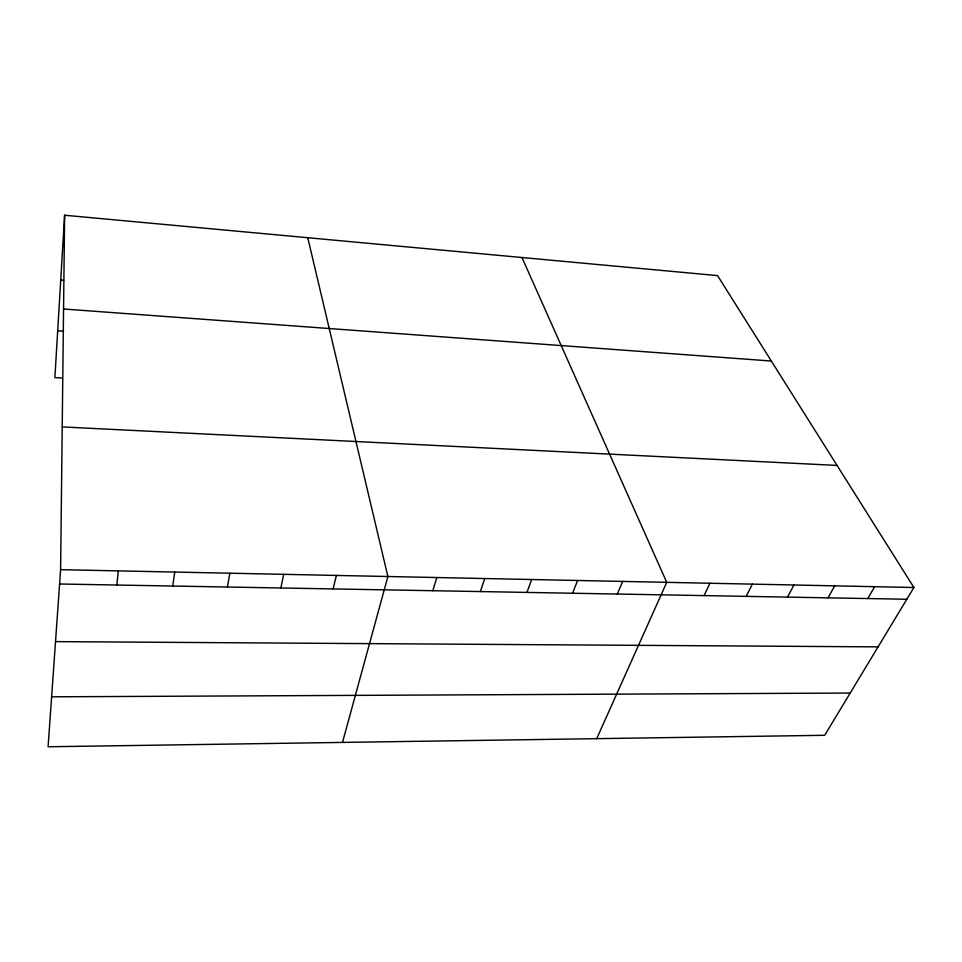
<?xml version="1.0" encoding="UTF-8"?>
<svg xmlns="http://www.w3.org/2000/svg" width="962" height="962" viewBox="0 0 962 962"><rect width="100%" height="100%" fill="white"/><g stroke="black" fill="none" stroke-linecap="round" stroke-linejoin="round"><path stroke-width="1.44" d="M60.606 569.672L64.622 215.235L717.556 275.601L913.9 587.505L824.699 735.293L48.1 746.765L60.606 569.672L913.9 587.505M64.622 215.235L54.882 377.621L62.362 378.066M116.823 585.016L118.326 570.875M172.751 586.026L174.723 572.053M227.417 587.012L229.834 573.208M280.856 587.974L283.706 574.338M333.117 588.912L336.375 575.432M342.496 742.411L387.89 576.515L307.756 237.722M432.816 590.716L436.82 577.537M480.375 591.57L484.728 578.535M526.96 592.412L531.637 579.521M572.594 593.229L577.597 580.483M617.315 594.035L622.618 581.421M596.705 738.66L666.726 582.335L521.969 257.527M704.1 595.598L709.968 583.249M746.223 596.356L752.368 584.126M787.541 597.101L793.927 585.004M828.054 597.835L834.691 585.846M867.808 598.544L874.674 586.688M51.623 696.813L850.204 693.049M55.519 641.618L878.065 646.873M59.596 583.994L906.817 599.254M62.217 426.912L837.048 465.428M57.684 330.832L63.588 331.241M63.552 308.994L771.332 361.027M60.726 280.038L63.648 280.267"/></g></svg>
